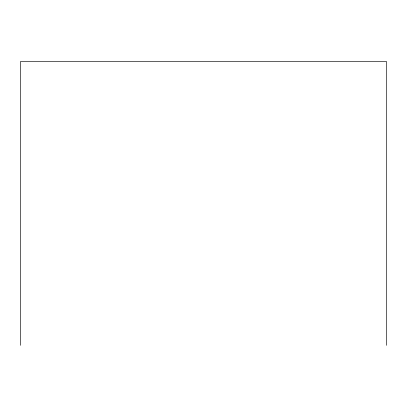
<?xml version="1.0" encoding="UTF-8"?>
<svg xmlns="http://www.w3.org/2000/svg" width="407" height="407" viewBox="0 0 407 407"><rect width="100%" height="100%" fill="white"/><g stroke="black" fill="none" stroke-linecap="round" stroke-linejoin="round"><path stroke-width="0.61" d="M386.65 345.334L386.65 61.666L20.35 61.666L20.35 345.334"/></g></svg>
